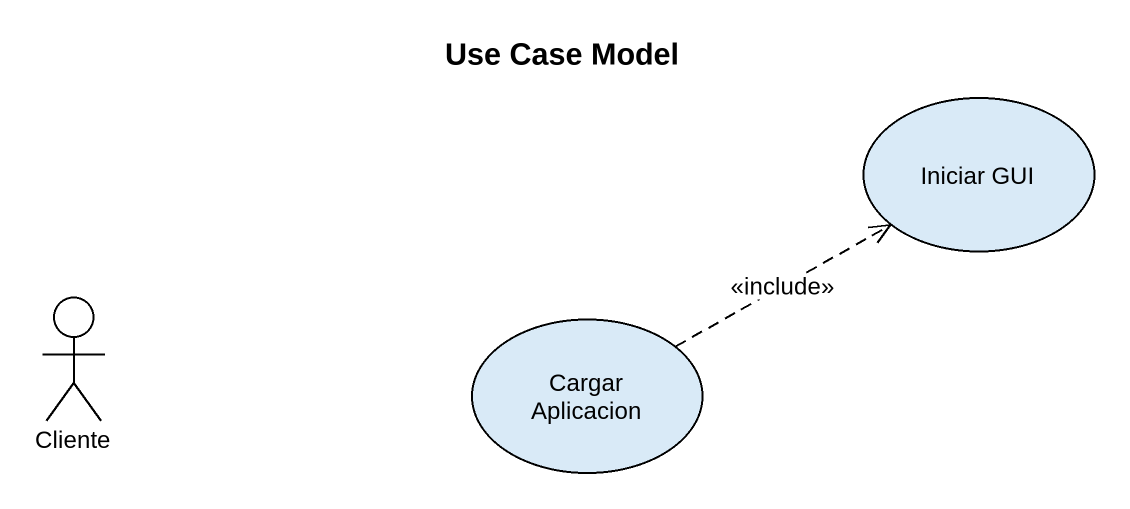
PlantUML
@startuml
title Use Case Model
usecase "Iniciar GUI" as Iniciar_GUI
actor Cliente
usecase "Cargar Aplicacion" as Cargar_Aplicacion
Cargar_Aplicacion .right.> Iniciar_GUI : <<include>>
@enduml
